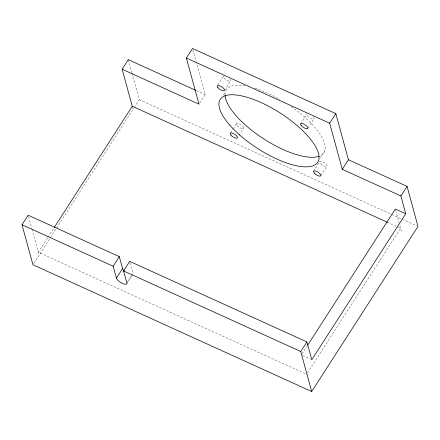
<?xml version="1.0" encoding="UTF-8"?>
<svg xmlns="http://www.w3.org/2000/svg" width="440" height="440" viewBox="0 0 440 440"><rect width="100%" height="100%" fill="white"/><g stroke="black" fill="none" stroke-linecap="round" stroke-linejoin="round"><path stroke-width="0.33" stroke-dasharray="2.2 1.65" d="M47.581 237.815L38.297 252.236L306.631 374.248M47.955 237.237L53.895 228.003M33.671 263.648L56.194 228.657M56.562 228.08L133.804 108.103M134.167 107.536L139.244 99.655L132.066 73.425M199.716 103.043L205.15 94.595L196.323 62.315M217.899 84.892L223.339 76.45M224.516 90.299L230.676 80.724M223.559 95.035L225.368 92.219M127.573 281.694L132.281 274.373M126.88 283.503L133.04 273.933M230.505 132.869L232.683 129.492M233.046 128.925L236.308 123.86M238.931 135.454L243.645 128.139M300.542 123.926L306.702 114.356M307.879 128.205L314.045 118.63M320.265 157.591L324.979 150.271M313.511 171.336L319.671 161.766M320.848 175.615L327.014 166.04M302.104 353.832L306.933 346.33M307.373 373.093L400.609 228.272L387.47 222.299M196.405 90.618L205.15 94.595M139.244 99.655L391.122 214.181M391.749 214.467L416.752 225.836M302.588 355.542L310.558 359.167M130.086 262.697L133.007 273.246A6.105 2.211 32.8 0 1 132.715 274.412M395.687 210.298L399.025 222.497M399.905 225.704L401.418 231.237M192.896 49.797L196.141 61.655M128.299 59.653L131.885 72.765M132.27 106.266L133.078 109.225M28.523 216.519L31.779 228.426M31.961 229.086L39.105 255.2M291.12 106.612A58.02 21.026 32.8 0 1 320.337 155.732M225.082 94.606A58.02 21.026 32.8 0 1 245.581 85.899M254.925 88.231A58.02 21.026 32.8 0 1 279.961 99.539M313.247 116.892A4.274 1.551 32.8 0 1 312.928 119.141A4.274 1.551 32.8 0 1 307.945 116.556A4.274 1.551 32.8 0 1 307.395 113.85M229.878 78.986A4.274 1.551 32.8 0 1 229.565 81.235A4.274 1.551 32.8 0 1 224.576 78.65A4.274 1.551 32.8 0 1 224.026 75.95M237.1 125.598A4.274 1.551 32.8 0 0 243.419 128.469A4.274 1.551 32.8 0 0 239.41 123.926A4.274 1.551 32.8 0 0 237.1 125.598M320.469 163.504A4.274 1.551 32.8 0 0 326.788 166.375A4.274 1.551 32.8 0 0 322.773 161.827A4.274 1.551 32.8 0 0 320.469 163.504"/><path stroke-width="0.66" d="M195.778 90.332L128.299 59.653L122.139 69.223L198.99 104.17L186.373 58.053L192.538 48.483L335.825 113.63L348.442 159.748L407.055 186.401L418 226.402L311.702 391.518L32.945 264.77L22 224.769L28.16 215.198L119.301 256.636L122.59 268.51A6.105 2.211 32.8 0 0 124.328 270.969M54.269 227.425L132.27 106.266L122.139 69.223M407.055 186.401L400.895 195.971L405.757 213.752L311.784 359.722L306.922 341.946L129.723 261.377L123.563 270.947L126.847 282.821A6.105 2.211 32.8 0 1 122.447 283.415A6.105 2.211 32.8 0 1 116.424 278.08L113.141 266.211L119.301 256.636M116.424 278.08L122.59 268.51M400.895 195.971L342.276 169.318L329.659 123.206L335.825 113.63M342.276 169.318L348.442 159.748M311.702 391.518L300.757 351.516L306.922 341.946M307.675 345.175L395.334 209.011L405.757 213.752M186.373 58.053L329.659 123.206M132.27 106.266L387.47 222.299M22 224.769L113.141 266.211M123.563 270.947L300.757 351.516M319.132 156.239A58.02 21.026 32.8 0 1 263.346 138.638A58.02 21.026 32.8 0 1 225.093 95.255M229.994 125.4A58.02 21.026 32.8 0 0 315.728 164.384A58.02 21.026 32.8 0 0 261.311 102.668A58.02 21.026 32.8 0 0 229.994 125.4M314.303 173.074A4.274 1.551 32.8 0 0 320.623 175.951A4.274 1.551 32.8 0 0 316.613 171.402A4.274 1.551 32.8 0 0 314.303 173.074M301.334 125.664A4.274 1.551 32.8 0 0 307.654 128.535A4.274 1.551 32.8 0 0 303.644 123.992A4.274 1.551 32.8 0 0 301.334 125.664M217.971 87.758A4.274 1.551 32.8 0 0 224.285 90.629A4.274 1.551 32.8 0 0 220.275 86.086A4.274 1.551 32.8 0 0 217.971 87.758M230.94 135.168A4.274 1.551 32.8 0 0 237.254 138.045A4.274 1.551 32.8 0 0 233.244 133.496A4.274 1.551 32.8 0 0 230.94 135.168"/></g></svg>
